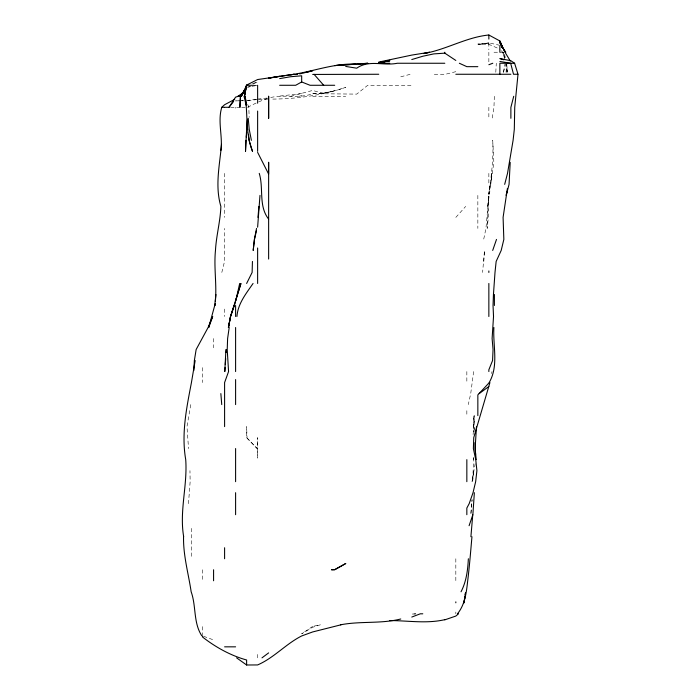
<?xml version="1.0" encoding="UTF-8"?>
<svg xmlns="http://www.w3.org/2000/svg" width="700" height="700" viewBox="0 0 700 700"><rect width="100%" height="100%" fill="white"/><g stroke="black" fill="none" stroke-linecap="round" stroke-linejoin="round"><path stroke-width="0.53" stroke-dasharray="3.5 2.62" d="M473.778 457.651L472.605 481.67L473.847 470.662L472.028 481.67L475.177 463.654M473.095 434.621L474.574 415.608L474.338 429.616M494.358 96.285L493.946 107.293L492.196 118.309M506.109 72.257L506.511 64.251L507.544 72.257M495.793 72.257L496.291 63.254M188.475 503.694L190.146 481.67L189.963 470.662M473.602 459.646L473.725 457.651M483.814 261.45L484.505 250.443L482.597 272.457M487.506 206.395L490.884 184.371L491.811 173.364L490.7 184.371L493.85 162.347L492.721 140.332C493.745 158.41 491.207 176.33 488.854 194.189L490.131 184.371L488.469 195.388L487.183 228.419L488.32 217.403L488.854 195.991L485.949 228.419L483.674 239.426M506.17 72.257L506.914 63.254M473.629 371.56L470.724 393.584L468.291 404.591M190.776 404.591L186.979 426.615L188.545 448.639M491.619 373.564L491.986 371.56M415.783 613.961L411.784 614.058L415.817 613.804M503.317 72.257L504.927 64.251M221.804 272.457L224.595 261.214L224.595 228.419M503.475 72.257L506.012 63.254M455.823 217.403L465.692 206.395M247.546 107.293L256.707 102.751M258.624 101.902L268.634 97.886M270.707 97.527C284.533 94.159 299.154 98.91 312.681 93.66C323.977 93.406 335.178 91.394 345.713 87.272C321.632 95.498 296.056 99.076 270.637 99.103M252.394 83.737L257.626 82.197L252.63 83.598M290.658 96.285L312.681 90.431L323.689 93.608M400.767 76.808L410.454 74.261M455.823 71.671L445.489 74.261L433.799 74.261M299.075 96.285L301.674 95.646M247.686 87.176L250.906 86.546M251.974 86.328L256.261 85.487M247.686 87.071L249.83 86.669M254.118 85.873L257.329 85.277M323.689 92.925L334.705 90.921M499.87 45.334L488.854 42.84L477.846 44.529L488.854 43.006L477.846 44.074L488.854 44.336L499.87 49.123M246.619 100.581L256.629 99.207M301.674 93.538L277.961 96.285M257.626 99.067L267.636 97.991M247.616 100.59L257.626 99.531M258.624 99.496L267.636 99.172M238.604 100.809L235.602 100.896L240.608 100.809M239.61 100.782L243.609 100.669M241.614 100.791L243.609 100.748M312.681 93.66L356.729 94.115L367.736 85.277L411.784 85.277M493.999 52.238L504.875 52.238M312.681 96.285L345.713 96.285M230.598 107.293L240.608 107.293M241.614 107.293L246.619 107.293M246.619 437.631L257.259 448.639L257.626 458.097L257.626 437.631L257.259 448.639L246.619 437.631L246.619 426.615L247.065 437.631M203.569 636.282L213.579 639.931M501.252 50.68L502.644 52.238L504.508 58.249M247.713 104.396L248.806 107.293L249.174 117.303M504.779 58.249L503.239 52.238L504.271 58.249M504.586 54.241L505.391 58.249M506.677 64.251L507.57 72.257M474.206 431.62L473.27 415.608L473.69 431.62M488.854 42.84L488.854 49.796M488.854 52.238L488.854 63.254M488.854 107.293L488.854 118.309M488.854 173.364L488.854 184.371M477.846 195.388L477.846 228.419M466.839 371.56L466.839 382.567M466.839 410.707L466.839 415.608M455.823 558.749L455.823 580.773M455.823 612.019L455.823 613.804M257.626 654.439L257.626 657.851M235.602 107.293L235.602 108.211M224.595 173.364L224.595 217.403M224.595 309.041L224.595 316.505M213.579 338.529L213.579 347.812M202.571 367.605L202.571 382.567M202.571 569.756L202.571 580.773M202.571 626.596L202.571 634.804M191.564 528.369L191.564 558.749M471.651 503.694L470.838 514.701L472.089 499.686L471.651 503.694M312.681 626.395L301.674 633.798L312.681 627.261L320.303 624.811L312.681 626.395"/><path stroke-width="1.05" d="M494.384 305.498L494.419 294.481M510.204 162.347L509.058 184.371L506.205 195.388L506.809 191.38M252.438 261.45L252.123 272.457L246.619 283.474M474.355 492.686L472.867 514.701L469.088 525.718M245.919 140.332L245.507 151.34L246.619 129.421L247.625 129.316L246.619 129.421M215.162 305.498L215.25 303.494M215.346 301.49C216.921 284.471 213.754 267.453 215.469 250.443C216.248 235.602 220.404 221.226 220.867 206.395C215.486 188.151 218.768 169.706 220.815 151.34C223.064 136.57 217.376 121.686 221.778 107.293L224.595 104.72L234.684 99.374M247.021 129.316L247.424 120.312M472.762 514.701L470.907 536.725M193.812 370.562L194.364 360.553L196.14 349.536L208.084 327.512L212.686 316.505L208.705 327.512L214.725 305.498L215.933 294.481M471.949 536.725C470.654 551.442 469.49 566.116 467.705 580.773C466.392 592.358 465.124 604.38 457.494 613.804M246.776 129.316L247.45 119.306M225.925 349.536L224.787 371.56L225.068 367.553M225.286 364.551L225.724 358.549M476.472 426.615L475.116 448.639L476.21 459.646M259.98 195.388L257.626 227.211M226.214 352.537L226.459 349.536M468.361 558.749C467.793 570.089 466.358 581.56 461.037 591.78M246.776 132.143L246.269 137.174M257.976 217.403L258.912 206.395M220.911 150.343L221.506 144.331M507.421 188.379L503.09 217.403L503.843 239.426L501.191 250.443L496.151 261.45L494.996 272.457L493.448 294.481L493.036 305.498L493.526 316.505L492.109 338.529L493.054 349.536L492.564 360.553L488.854 369.784L488.854 371.56M229.197 327.512L227.614 338.529L227.22 349.536L228.568 371.56L224.595 382.567L224.595 426.615M464.048 602.796L465.517 592.786L465.194 594.781M463.925 602.796L464.879 596.785M195.16 360.553L191.433 382.567C186.567 407.995 181.221 433.738 185.719 459.646C187.582 485.546 179.261 510.939 183.671 536.725M239.269 96.285L241.343 96.285L246.619 85.295L244.44 96.285L246.391 85.277L253.785 85.277M228.375 327.512L230.527 316.505L240.949 283.474L235.602 300.755M256.533 228.419L254.38 239.426L253.19 250.443L254.476 239.426L256.524 230.422M244.44 96.285L246.619 85.277M239.68 283.474L235.865 300.536M236.924 316.505C237.869 303.66 246.076 293.615 253.059 283.474M513.721 96.285L510.877 107.415L510.877 118.309M504.683 184.371L507.517 173.364L513.091 140.332L514.308 129.316L514.736 107.293L518.009 74.261L514.605 63.254L510.877 60.734L499.87 58.555L503.869 59.789M466.839 514.701L466.839 508.043L469.166 503.694L473.034 492.686L475.659 481.67L476.91 470.662L475.738 459.646L473.384 448.639L473.742 437.631L489.939 382.567M234.377 305.498L235.602 301.543M234.124 305.498L230.527 316.505L228.471 327.512L230.527 316.505L234.027 306.495M492.686 250.443L496.501 239.426M489.177 382.567C498.934 365.794 492.765 345.852 493.894 327.512M241.343 96.285L246.085 87.876L240.739 96.285L245.438 89.171M224.595 107.293L229.023 107.293L235.602 97.108L238.446 96.285L244.983 90.974M245.376 89.075L240.424 96.285L239.89 107.293L240.476 96.285L242.524 94.071M229.023 107.293L233.625 101.404M477.846 415.608L477.846 394.905L488.854 383.058M458.517 613.804L455.823 616.07L444.815 619.85M261.993 657.851L268.634 652.881M479.176 393.584L488.854 386.531M334.705 85.277L310.039 85.277L301.674 81.961L295.689 85.277L279.65 85.277M246.619 85.076L257.626 79.538L294.324 74.261L290.658 74.769C312.506 71.785 333.349 63.262 355.723 64.094M237.781 96.285L240.73 94.868M411.784 617.05L420.324 613.804L422.791 613.804M488.854 64.724L492.791 63.254M411.784 59.553L422.791 56.245L433.799 53.891L444.815 53.156L455.823 60.454M306.679 72.319L312.681 70.683L302.671 73.229M340.953 624.811L312.681 631.942L301.674 635.95C285.845 643.947 273.98 657.86 257.626 664.939L246.619 665L236.609 657.851M379.75 62.772L389.76 60.366L379.75 62.589M299.618 73.876L301.674 73.483M378.744 62.081L411.784 55.09L429.572 52.238L423.762 53.541C446.162 49.735 466.183 37.205 488.854 35L499.87 40.959M279.65 76.23L268.634 78.181L290.658 74.69M379.75 62.633L389.76 60.883L378.744 62.615M279.65 78.627L290.658 76.72L301.674 75.801L301.674 81.961M400.767 618.992C380.887 624.006 360.491 620.918 340.559 624.811M295.592 74.594L297.57 74.261M444.815 619.666C426.659 623.866 408.1 620.611 389.76 620.567M312.681 74.445L378.744 74.261M367.675 63.254L334.705 65.581L355.723 64.225M358.724 64.041L367.736 63.402M356.729 63.971L367.736 63.332M499.634 41.23L502.617 48.239L499.87 41.23M505.216 52.238L505.82 52.238L503.843 49.936M378.744 63.254L389.76 63.254M444.815 63.254L397.329 63.254C383.793 66.098 369.023 59.43 356.729 68.189L345.713 66.439M514.605 63.254L499.87 63.254L499.87 74.261M477.846 66.666L466.839 66.666L459.349 63.254M455.823 74.261L510.877 74.261M517.878 74.261L513.52 74.261L510.668 63.254L499.87 61.46M221.778 107.293L224.175 107.293M224.595 646.835L235.602 646.835M314.02 74.261L323.689 85.277M268.634 219.117C258.265 205.931 263.874 188.457 259.245 173.364M505.024 52.238L510.344 61.066M505.593 52.238L499.87 42.683L502.031 47.46M500.299 42.149L504.586 51.319M201.801 635.827C193.191 622.615 196.341 606.191 191.161 591.78C188.44 573.466 183.155 555.433 183.549 536.725M257.626 152.373L268.634 174.072L268.634 162.347L268.634 259.053M500.115 41.23L502.705 48.239M244.064 96.285L246.155 105.297M251.396 140.332L249.226 129.316L248.22 118.309M257.626 247.984L257.626 283.474M246.094 103.294L245.193 96.285C247.879 114.643 245.446 133.805 252.499 151.34L249.043 140.332L248.57 134.321M474.985 442.636L475.58 454.641M220.85 393.584L221.742 404.591M499.87 46.13L499.87 52.238M488.854 35L488.854 39.078M488.854 270.97L488.854 272.457M488.854 283.474L488.854 316.505M466.839 459.646L466.839 481.67M455.823 601.878L455.823 602.796M444.815 52.238L444.815 53.156M257.626 85.277L257.626 103.206M257.626 111.064L257.626 151.34M246.619 665L246.619 660.004C230.659 655.576 215.591 647.211 202.571 637.044L202.571 635.915M235.602 305.498L235.602 316.505M235.602 327.512L235.602 371.56M235.602 379.566L235.602 404.591M235.602 448.543L235.602 481.67M235.602 492.686L235.602 514.701M224.595 547.741L224.595 558.749M213.579 569.756L213.579 580.773M268.634 96.285L268.634 118.309L268.634 96.285M345.713 563.535L334.705 569.756L331.45 569.756L334.705 569.625L345.713 563.535"/></g></svg>
